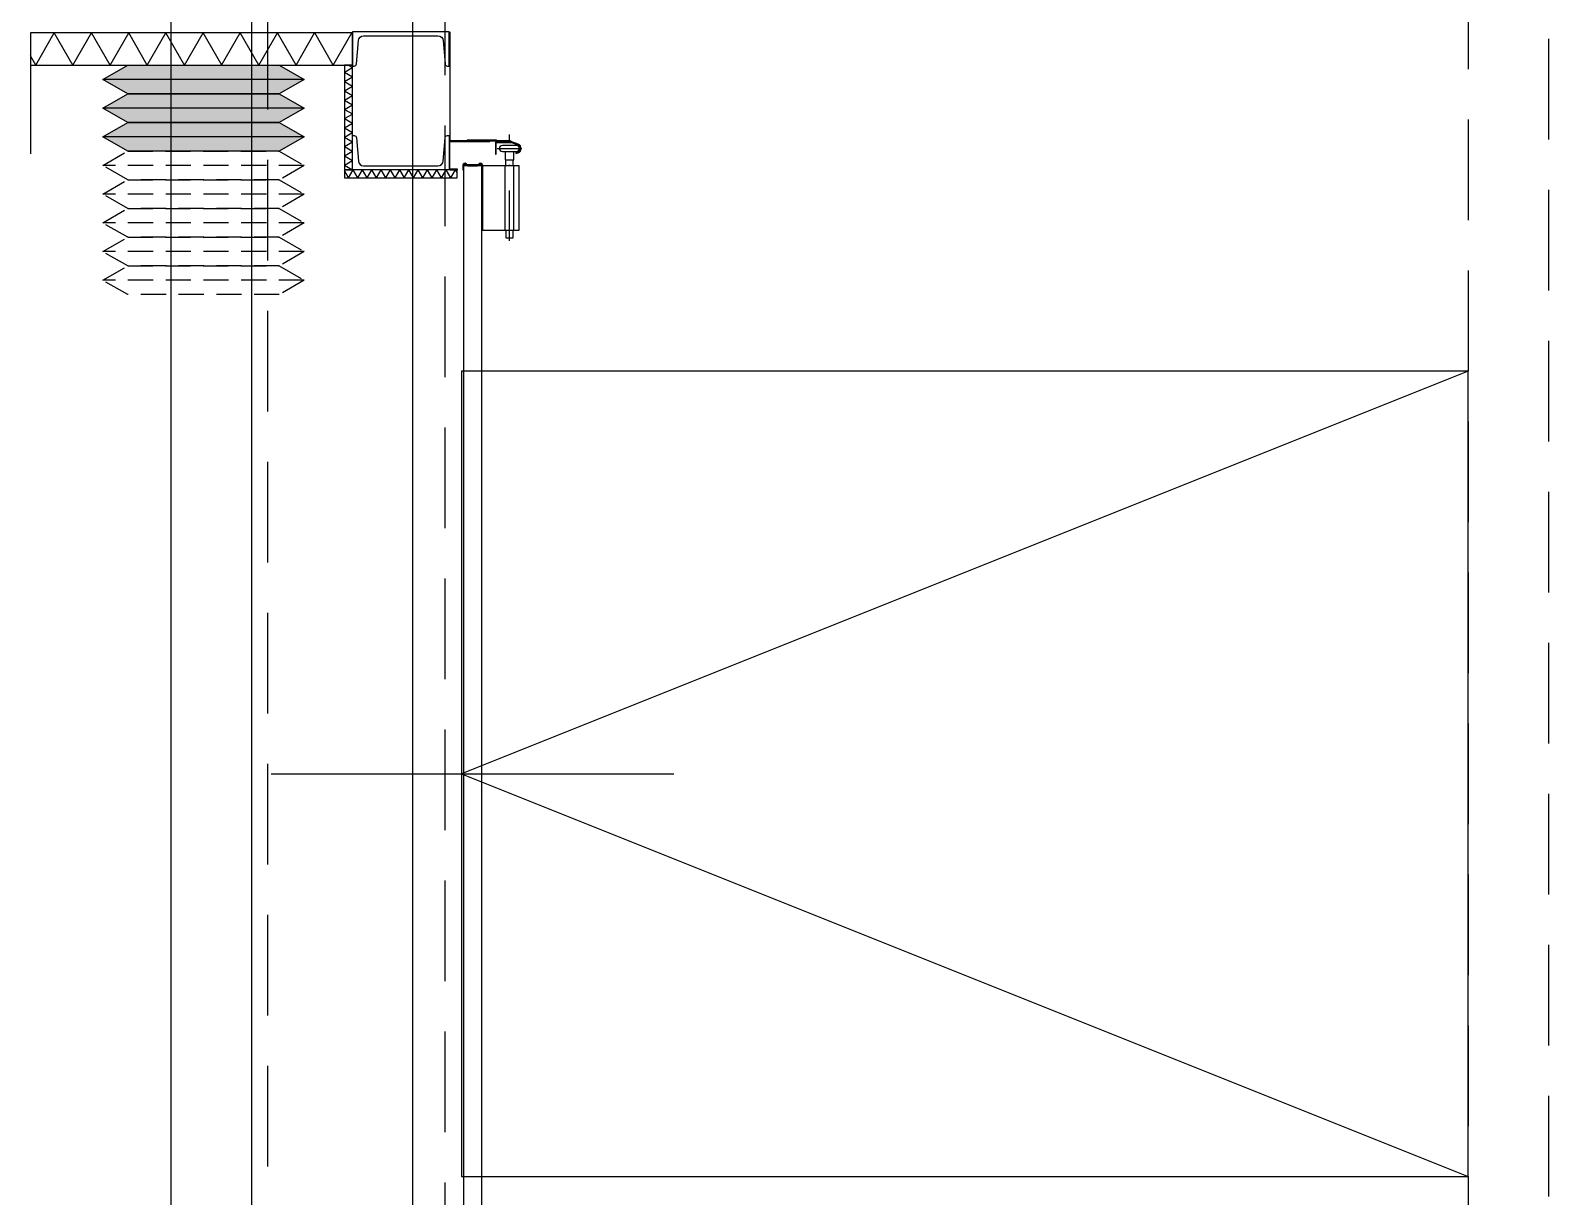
# Model space of a CAD drawing. Header units: millimetres. Extents: x -10134 to 185601, y -10232 to 93662.
# Drawn here: x 29234 to 33005, y 34461 to 37357 of the extents above; entities that cross this region are included whole.
import ezdxf

# ---------------------------------------------------------------- set-up
doc = ezdxf.new("R2010")
doc.units = ezdxf.units.MM
doc.header["$LTSCALE"] = 100
for name, pattern in [('B0301', [2.5, 1.25, -0.625, 0, -0.625]), ('B0402', [1.875, 1.25, -0.625]), ('B0403', [3.75, 2.5, -1.25])]:
    doc.linetypes.add(name, pattern=pattern)
for name, color, linetype in [('A--L21', 8, 'Continuous'), ('A--L28', 8, 'Continuous'), ('A--L31', 8, 'Continuous'), ('A--L32', 8, 'Continuous'), ('AL$7A---_STRAMIEN', 1, 'Continuous'), ('ARCEER_ISO', 8, 'Continuous')]:
    doc.layers.add(name, color=color, linetype=linetype)

msp = doc.modelspace()

# ---------------------------------------------------------------- hatches: boundary and pattern name
at = {"layer": 'ARCEER_ISO'}
h = msp.add_hatch(dxfattribs=at)
h.set_pattern_fill('ISOLA', color=256, scale=80, style=0)
h.set_pattern_definition([(60, (29062.486, 37270.62), (-69.282, 40), []), (120, (29062.486, 37270.62), (-69.282, -40), [])])
h.paths.add_polyline_path([(29234, 37350.6), (29234, 37270.6), (30034, 37270.6), (30034, 37350.6)])
h = msp.add_hatch(color=256, dxfattribs=at)
h.paths.add_polyline_path([(29852.3, 37270.6), (29914, 37235), (29852.3, 37199.4), (29475.7, 37199.4), (29414, 37235), (29475.7, 37270.6)])
h.paths.add_polyline_path([(29852.3, 37199.4), (29914, 37163.7), (29852.3, 37128.1), (29475.7, 37128.1), (29414, 37163.7), (29475.7, 37199.4)])
h.paths.add_polyline_path([(29852.3, 37128.1), (29914, 37092.5), (29852.3, 37056.9), (29475.7, 37056.9), (29414, 37092.5), (29475.7, 37128.1)])
h = msp.add_hatch(dxfattribs=at)
h.set_pattern_fill('ISOLA', color=256, scale=20, angle=90, style=0)
h.set_pattern_definition([(150, (30034.009, 37010.62), (-10, -17.3205), []), (210, (30034.009, 37010.62), (10, -17.3205), [])])
h.paths.add_polyline_path([(30034, 37010.6), (30034, 37270.6), (30014, 37270.6), (30014, 37010.6)])
h = msp.add_hatch(dxfattribs=at)
h.set_pattern_fill('ISOLA', color=256, scale=20, style=0)
h.set_pattern_definition([(60, (29955.009, 36990.62), (-17.3205, 10), []), (120, (29955.009, 36990.62), (-17.3205, -10), [])])
h.paths.add_polyline_path([(30014, 36990.6), (30294, 36990.6), (30294, 37010.6), (30014, 37010.6)])

# ---------------------------------------------------------------- linework, layer by layer
at = {"layer": 'A--L21', "linetype": 'B0403'}
for p, q in [((29824, 17660.6), (29824, 88370.6)), ((30264, 18120.6), (30264, 45510.6))]:
    msp.add_line(p, q, dxfattribs=at)
at = {"layer": 'A--L21'}
for p, q in [((29784, 27810.6), (29784, 78210.6)), ((29584, 28010.6), (29584, 78010.6)), ((30276, 37353.1), (30276, 37082.6)), ((32805, 36510.6), (30305, 35510.6)), ((29832.5, 35510.6), (30832.5, 35510.6)), ((30305, 35510.6), (32805, 34510.6))]:
    msp.add_line(p, q, dxfattribs=at)
for points in [[(29234, 37270.6), (30034, 37270.6), (30034, 37350.6), (29234, 37350.6), (29234, 37050.6)], [(29994, 37270.6), (30014, 37270.6), (30014, 36990.6), (30294, 36990.6), (30294, 37010.6)]]:
    msp.add_lwpolyline(points, dxfattribs=at)
for points in [[(29234, 37350.6), (29234, 37270.6), (30034, 37270.6), (30034, 37350.6)], [(30034, 37010.6), (30034, 37270.6), (30014, 37270.6), (30014, 37010.6)], [(30014, 36990.6), (30294, 36990.6), (30294, 37010.6), (30014, 37010.6)], [(30305, 34510.6), (32805, 34510.6), (32805, 36510.6), (30305, 36510.6)]]:
    msp.add_lwpolyline(points, close=True, dxfattribs=at)
at = {"layer": 'A--L28'}
for points in [[(30034, 37353.1), (30034, 37268.1), (30038, 37268.1, 0.390742), (30044, 37273.6), (30048.6, 37331.5, -0.390742), (30061.6, 37343.4), (30246.4, 37343.4, -0.390742), (30259.4, 37331.5), (30264, 37273.6, 0.390742), (30270, 37268.1), (30274, 37268.1), (30274, 37353.1)], [(30034, 37010.6), (30034, 37095.6), (30038, 37095.6, -0.390742), (30044, 37090.1), (30048.6, 37032.3, 0.390742), (30061.6, 37020.3), (30246.4, 37020.3, 0.390742), (30259.4, 37032.3), (30264, 37090.1, -0.390742), (30270, 37095.6), (30274, 37095.6), (30274, 37010.6)]]:
    msp.add_lwpolyline(points, format="xyb", close=True, dxfattribs=at)
at = {"layer": 'A--L31'}
for p, q in [((29914, 37235), (29414, 37235)), ((29914, 37163.7), (29414, 37163.7)), ((29914, 37092.5), (29414, 37092.5)), ((30415, 37020.6), (30415, 37035.1)), ((30433, 37020.6), (30433, 37035.1)), ((30413, 36860.6), (30413, 37020.6))]:
    msp.add_line(p, q, dxfattribs=at)
at = {"layer": 'A--L31', "linetype": 'B0301'}
for p, q in [((30424, 36834.5), (30424, 37098.1)), ((30393.5, 37063.6), (30454.5, 37063.6))]:
    msp.add_line(p, q, dxfattribs=at)
at = {"layer": 'A--L31'}
for points in [[(29852.3, 37270.6), (29914, 37235), (29852.3, 37199.4), (29475.7, 37199.4), (29414, 37235), (29475.7, 37270.6)], [(29852.3, 37199.4), (29914, 37163.7), (29852.3, 37128.1), (29475.7, 37128.1), (29414, 37163.7), (29475.7, 37199.4)], [(29852.3, 37128.1), (29914, 37092.5), (29852.3, 37056.9), (29475.7, 37056.9), (29414, 37092.5), (29475.7, 37128.1)], [(30355, 34000.6), (30355, 37020.6), (30310, 37020.6), (30310, 34000.6)], [(30357, 36860.6), (30448, 36860.6), (30448, 37020.6), (30357, 37020.6)]]:
    msp.add_lwpolyline(points, close=True, dxfattribs=at)
for points in [[(30375, 37080.6), (30375, 37082.6), (30277, 37082.6, 0.414214), (30274, 37079.6), (30274, 37013.6, 0.414214), (30277, 37010.6), (30295, 37010.6), (30295, 37012.6), (30277, 37012.6, -0.414214), (30276, 37013.6), (30276, 37079.6, -0.414214), (30277, 37080.6)], [(30391, 37077.6, -0.414214), (30392, 37078.6), (30428.3, 37078.6, -0.090341), (30429, 37078.5), (30444.9, 37072.5, -0.691806), (30444.9, 37054.7), (30439.5, 37052.7), (30440.2, 37050.9), (30445.6, 37052.9, 0.691806), (30445.6, 37074.4), (30429.7, 37080.4, 0.090341), (30428.3, 37080.6), (30392, 37080.6, 0.414214), (30389, 37077.6), (30389, 37049.6), (30391, 37049.6)], [(30441.5, 37071.1), (30406.5, 37071.1, 1), (30406.5, 37056.1), (30441.5, 37056.1, 1)], [(30310, 37010.6), (30310, 37022, -0.668179), (30315.1, 37024.2), (30317.5, 37021.8, 0.198912), (30320.3, 37020.6), (30344.7, 37020.6, 0.198912), (30347.5, 37021.8), (30349.9, 37024.2, -0.668179), (30355, 37022), (30355, 36860.6), (30357, 36860.6), (30357, 37022, 0.668179), (30348.5, 37025.6), (30346.1, 37023.2, -0.198912), (30344.7, 37022.6), (30320.3, 37022.6, -0.198912), (30318.9, 37023.2), (30316.5, 37025.6, 0.668179), (30308, 37022), (30308, 37010.6)]]:
    msp.add_lwpolyline(points, format="xyb", close=True, dxfattribs=at)
msp.add_lwpolyline([(30393.9, 37080.6), (30426.8, 37080.6), (30426.8, 37082.6), (30393.9, 37082.6, -0.198912), (30393.2, 37082.9), (30392.4, 37083.7, 0.198912), (30390.3, 37084.6), (30319, 37084.6), (30319, 37082.6), (30390.3, 37082.6, -0.198912), (30391, 37082.3), (30391.8, 37081.5)], format="xyb", dxfattribs=at)
for points in [[(30413, 37056.1), (30413, 37035.1), (30435, 37035.1), (30435, 37056.1)], [(30435, 36860.6), (30435, 37020.6)], [(30415, 36860.6), (30415, 36841.6), (30433, 36841.6), (30433, 36860.6)]]:
    msp.add_lwpolyline(points, dxfattribs=at)
for centre, radius, start, end in [((30389.9, 37080.6), 2, 45, 90), ((30393.9, 37083.6), 3, 225, 270)]:
    msp.add_arc(centre, radius, start, end, dxfattribs=at)
at = {"layer": 'A--L32', "linetype": 'B0403'}
for points in [[(29984, 78210.6), (33005, 78210.6), (33005, 27845.3), (29984, 27845.3)], [(29984, 78010.6), (32805, 78010.6), (32805, 28045.3), (29984, 28045.3)]]:
    msp.add_lwpolyline(points, dxfattribs=at)
at = {"layer": 'AL$7A---_STRAMIEN'}
msp.add_line((30184, 1020.6), (30184, 92366.9), dxfattribs=at)
at = {"layer": 'ARCEER_ISO', "linetype": 'B0402', "ltscale": 0.5}
for p, q in [((29914, 37021.2), (29414, 37021.2)), ((29914, 36950), (29414, 36950)), ((29914, 36878.7), (29414, 36878.7)), ((29914, 36807.5), (29414, 36807.5)), ((29914, 36736.2), (29414, 36736.2))]:
    msp.add_line(p, q, dxfattribs=at)
for points in [[(29852.3, 37056.9), (29914, 37021.2), (29852.3, 36985.6), (29475.7, 36985.6), (29414, 37021.2), (29475.7, 37056.9)], [(29852.3, 36985.6), (29914, 36950), (29852.3, 36914.4), (29475.7, 36914.4), (29414, 36950), (29475.7, 36985.6)], [(29852.3, 36914.4), (29914, 36878.7), (29852.3, 36843.1), (29475.7, 36843.1), (29414, 36878.7), (29475.7, 36914.4)], [(29852.3, 36843.1), (29914, 36807.5), (29852.3, 36771.9), (29475.7, 36771.9), (29414, 36807.5), (29475.7, 36843.1)], [(29852.3, 36771.9), (29914, 36736.2), (29852.3, 36700.6), (29475.7, 36700.6), (29414, 36736.2), (29475.7, 36771.9)]]:
    msp.add_lwpolyline(points, close=True, dxfattribs=at)

doc.saveas('drawing.dxf')
